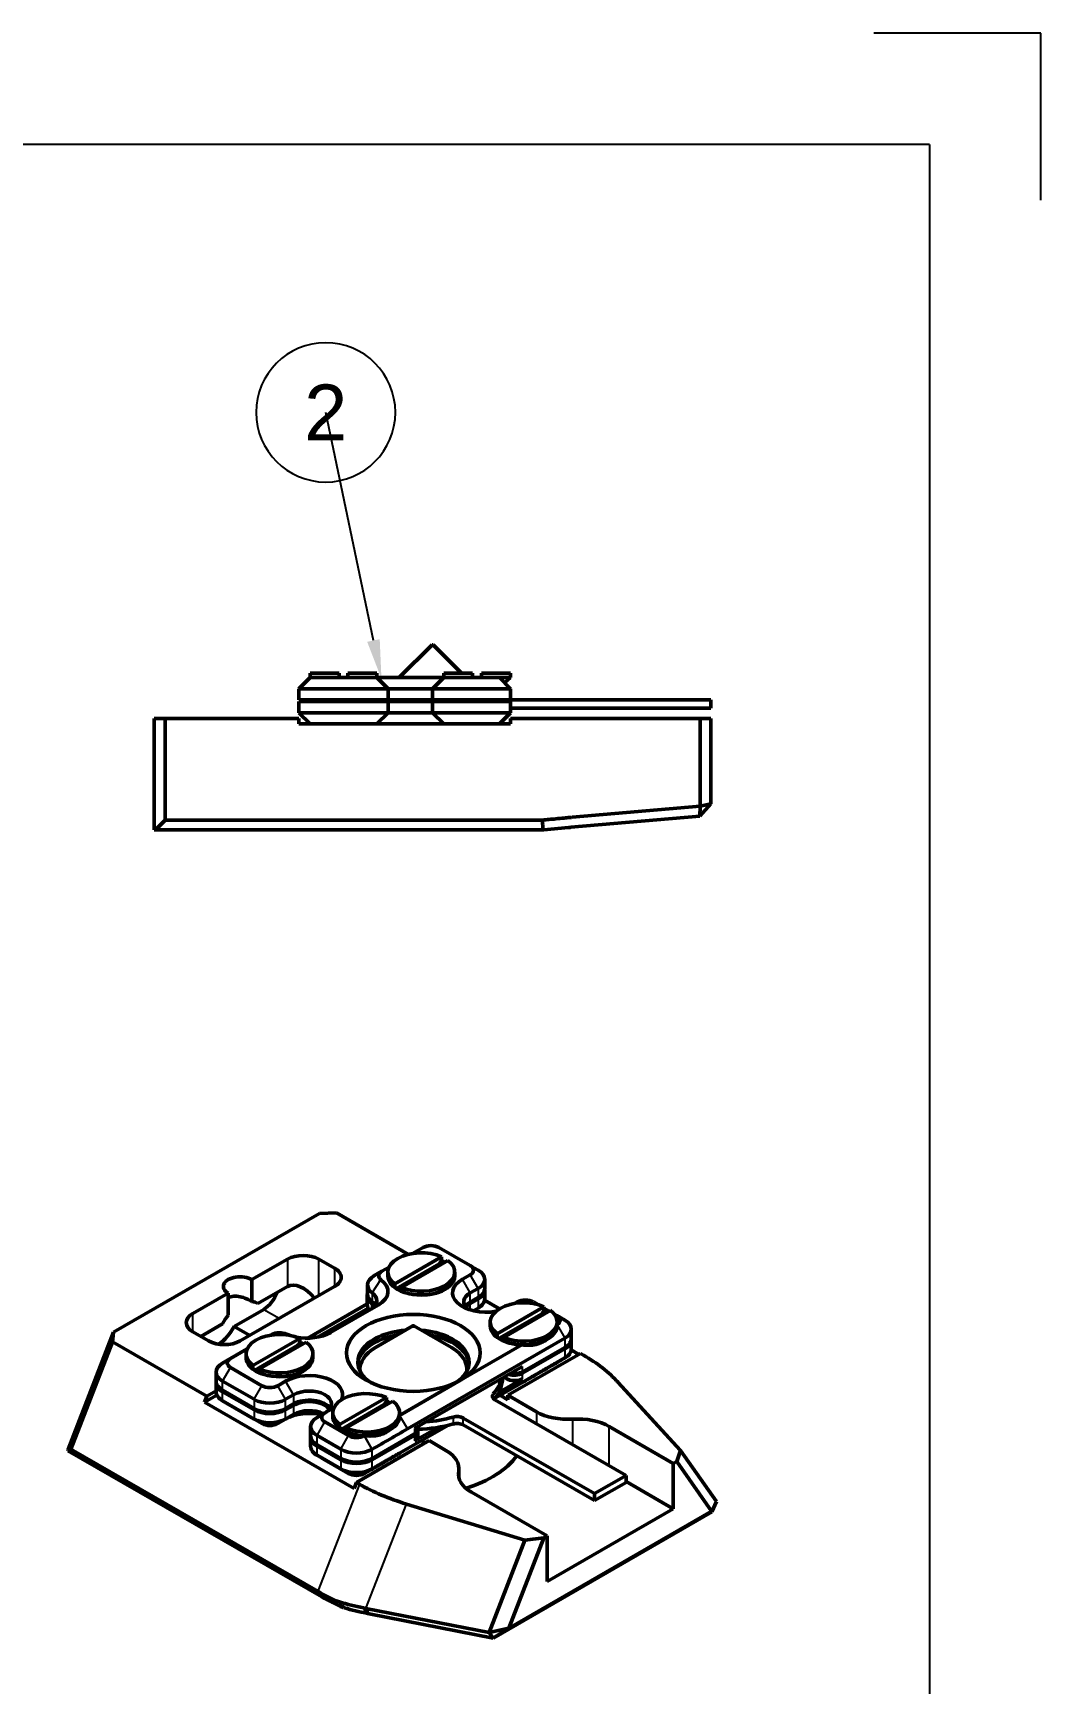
# Model space of a CAD drawing. Header units: millimetres. Extents: x 0 to 210, y 0 to 297.
# Drawn here: x 119.5 to 210, y 148.8 to 297 of the extents above; entities that cross this region are included whole.
import ezdxf
from ezdxf import colors
from ezdxf.entities.mleader import LeaderData, LeaderLine
from ezdxf.math import Vec2, Vec3

# ---------------------------------------------------------------- set-up
doc = ezdxf.new("R2010")
doc.units = ezdxf.units.MM
doc.header["$LTSCALE"] = 0.75
for name, color, linetype, lineweight in [('Balloons', 7, 'Continuous', 25), ('Border', 7, 'Continuous', 25), ('Visible', 7, 'Continuous', 50), ('Visible Narrow', 7, 'Continuous', 25)]:
    doc.layers.add(name, color=color, linetype=linetype, lineweight=lineweight)
doc.styles.get("Standard").update_dxf_attribs({"font": 'arial.ttf'})

# ---------------------------------------------------------------- blocks, each defined once
blk = doc.blocks.new('ISO_A4(P)_SHEET')
at = {"layer": 'Border'}
for p, q in [((210, 297), (195, 297)), ((210, 282), (210, 297)), ((200, 287), (20, 287)), ((200, 287), (200, 10))]:
    blk.add_line(p, q, dxfattribs=at)
blk = doc.blocks.new('*B13')
at = {"transparency": 16777216}
for start, end in [(90, 270), (270, 90)]:
    blk.add_arc((0, 0), 6.25, start, end, dxfattribs=at)
at = {"transparency": 16777216, "insert": (0, 0), "char_height": 5, "attachment_point": 5}
blk.add_mtext('2', dxfattribs=at)

msp = doc.modelspace()

# ---------------------------------------------------------------- linework, layer by layer
at = {"layer": 'Visible', "extrusion": (1, -2e-16, 2.967e-13)}
for p, q in [((155.32, 242.1), (152.37, 239.15)), ((155.32, 242.1), (155.42, 242.1)), ((155.42, 242.1), (157.97, 239.55)), ((143.37, 238.15), (144.37, 239.15)), ((144.37, 239.55), (146.97, 239.55)), ((144.37, 239.55), (144.37, 239.15)), ((144.37, 239.15), (145.37, 239.15)), ((149.37, 239.15), (145.37, 239.15)), ((146.97, 239.15), (146.97, 239.55)), ((147.77, 239.55), (147.77, 239.15)), ((147.77, 239.55), (150.37, 239.55)), ((149.37, 239.15), (150.37, 239.15)), ((150.37, 239.55), (150.37, 239.15)), ((151.37, 238.15), (150.37, 239.15)), ((156.37, 239.15), (150.37, 239.15)), ((155.37, 238.15), (156.37, 239.15)), ((156.37, 239.55), (158.97, 239.55)), ((156.37, 239.55), (156.37, 239.15)), ((156.37, 239.15), (157.37, 239.15)), ((160.37, 239.15), (157.37, 239.15)), ((158.97, 239.15), (158.97, 239.55)), ((159.77, 239.55), (159.77, 239.15)), ((159.77, 239.55), (162.37, 239.55)), ((160.37, 239.15), (161.37, 239.15)), ((161.37, 239.15), (162.37, 239.15)), ((162.37, 238.15), (161.37, 239.15)), ((161.84, 238.68), (162.37, 239.15)), ((162.37, 239.55), (162.37, 239.15)), ((145.37, 238.15), (143.37, 238.15)), ((143.37, 238.15), (143.37, 237.15)), ((145.37, 237.15), (143.37, 237.15)), ((145.37, 238.15), (149.37, 238.15)), ((149.37, 237.15), (145.37, 237.15)), ((145.77, 237.15), (145.77, 236.99)), ((148.97, 237.15), (148.97, 236.99)), ((151.37, 238.15), (149.37, 238.15)), ((151.37, 237.15), (149.37, 237.15)), ((151.37, 238.15), (155.37, 238.15)), ((151.37, 237.15), (151.37, 238.15)), ((151.37, 237.15), (155.37, 237.15)), ((157.37, 238.15), (155.37, 238.15)), ((155.37, 238.15), (155.37, 237.15)), ((157.37, 237.15), (155.37, 237.15)), ((157.37, 238.15), (160.37, 238.15)), ((160.37, 237.15), (157.37, 237.15)), ((157.77, 237.15), (157.77, 236.99)), ((162.37, 238.15), (160.37, 238.15)), ((162.37, 237.15), (160.37, 237.15)), ((160.97, 237.15), (160.97, 236.99)), ((162.37, 238.15), (162.37, 238.15)), ((162.37, 237.15), (162.37, 238.15)), ((162.95, 237.15), (162.37, 237.15)), ((163.71, 237.15), (162.95, 237.15)), ((163.71, 237.15), (180.37, 237.15)), ((180.37, 236.39), (180.37, 237.15)), ((143.37, 236.99), (145.37, 236.99)), ((143.37, 236.99), (143.37, 235.99)), ((143.37, 235.99), (144.37, 234.99)), ((143.37, 235.99), (145.37, 235.99)), ((145.37, 236.99), (149.37, 236.99)), ((149.37, 235.99), (145.37, 235.99)), ((149.37, 236.99), (151.37, 236.99)), ((149.37, 235.99), (151.37, 235.99)), ((151.37, 235.99), (150.37, 234.99)), ((155.37, 236.99), (151.37, 236.99)), ((151.37, 235.99), (151.37, 236.99)), ((155.37, 235.99), (151.37, 235.99)), ((155.37, 236.99), (157.37, 236.99)), ((155.37, 236.99), (155.37, 235.99)), ((155.37, 235.99), (156.37, 234.99)), ((155.37, 235.99), (157.37, 235.99)), ((157.37, 236.99), (160.37, 236.99)), ((160.37, 235.99), (157.37, 235.99)), ((160.37, 236.99), (162.37, 236.99)), ((160.37, 235.99), (162.37, 235.99)), ((161.37, 235), (162.37, 235.99)), ((162.37, 235.99), (162.37, 236.99)), ((162.37, 236.39), (162.95, 236.39)), ((162.37, 235.99), (162.37, 235.99)), ((162.95, 236.39), (163.71, 236.39)), ((180.37, 236.39), (163.71, 236.39)), ((131.37, 235.49), (130.37, 235.49)), ((130.37, 235.49), (130.37, 225.49)), ((131.37, 226.36), (131.37, 235.49)), ((131.37, 235.49), (143.37, 235.49)), ((143.37, 234.99), (143.37, 235.49)), ((162.37, 234.99), (143.37, 234.99)), ((162.37, 235.49), (162.73, 235.49)), ((162.37, 235.49), (162.37, 234.99)), ((162.73, 235.49), (167.91, 235.49)), ((167.91, 235.49), (179.4, 235.49)), ((180.37, 235.49), (179.4, 235.49)), ((179.4, 235.49), (179.4, 227.61)), ((180.37, 227.81), (180.37, 235.49)), ((167.8, 225.71), (179.37, 226.72)), ((179.4, 227.61), (167.91, 226.61)), ((180.37, 227.81), (179.37, 226.72)), ((179.37, 226.72), (179.4, 227.61)), ((179.4, 227.61), (180.37, 227.81)), ((130.37, 225.49), (130.5, 225.49)), ((130.5, 225.49), (131.37, 226.36)), ((130.5, 225.49), (162.73, 225.49)), ((162.73, 226.36), (131.37, 226.36)), ((162.73, 225.49), (165.28, 225.49)), ((165.28, 225.49), (165.37, 225.49)), ((165.37, 225.49), (167.57, 225.69))]:
    msp.add_line(p, q, dxfattribs=at)
at = {"layer": 'Visible', "extrusion": (0.707107, -0.407196, 0.578093)}
for p, q in [((126.73, 180.4), (145.21, 191.05)), ((145.21, 191.05), (146.74, 191.11)), ((146.74, 191.11), (153.21, 187.38)), ((139.15, 185.11), (142.34, 186.95)), ((145.16, 186.95), (146.58, 186.13)), ((151.97, 184.74), (156.18, 187.16)), ((156.74, 186.83), (152.54, 184.41)), ((153.58, 187.45), (154.52, 187.99)), ((155.93, 187.99), (158.76, 186.37)), ((156.18, 187.16), (156.18, 186.83)), ((150.82, 185.86), (150.11, 185.45)), ((150.82, 185.87), (151.46, 186.23)), ((151.36, 185.79), (151.36, 185.46)), ((152.16, 184.33), (155.98, 186.53)), ((157.36, 185.79), (157.36, 185.46)), ((158.76, 185.55), (158.05, 185.14)), ((158.76, 186.36), (159.47, 185.95)), ((133.85, 182.06), (137.03, 183.89)), ((137.03, 183.89), (137.03, 181.93)), ((146.58, 184.5), (138.09, 179.62)), ((139.15, 183.15), (139.15, 185.11)), ((142.34, 184.49), (139.67, 182.96)), ((149.53, 183.82), (149.53, 184.64)), ((151.97, 184.41), (151.97, 184.74)), ((152.54, 184.41), (152.54, 184.09)), ((158.76, 183.92), (159.47, 184.33)), ((160.05, 185.14), (160.05, 184.32)), ((160.05, 184.19), (160.05, 183.38)), ((137.55, 180.91), (140.21, 182.44)), ((139.5, 183.06), (139.67, 182.96)), ((144.18, 179.86), (149.51, 182.93)), ((145.04, 179.95), (149.58, 182.56)), ((146.22, 180.37), (150.49, 182.83)), ((149.51, 182.86), (149.51, 183.68)), ((159.47, 183.51), (158.76, 183.1)), ((158.76, 182.97), (159.47, 183.38)), ((159.47, 182.56), (159.05, 182.32)), ((159.05, 182.32), (159.47, 182.56)), ((160.04, 183.27), (161.38, 182.5)), ((161.16, 180.26), (165.37, 182.68)), ((165.93, 182.35), (161.73, 179.93)), ((162.77, 182.98), (163, 183.11)), ((164.42, 183.11), (164.83, 182.87)), ((165.37, 182.68), (165.37, 182.35)), ((165.37, 182.56), (165.83, 182.29)), ((136.51, 181.14), (134.57, 180.02)), ((138.95, 180.11), (137.55, 180.91)), ((153.61, 180.97), (150.24, 179.01)), ((153.68, 180.97), (157.06, 179.01)), ((160.55, 181.31), (160.55, 180.98)), ((161.36, 179.85), (165.18, 182.05)), ((166.26, 182.05), (166.54, 181.89)), ((166.54, 181.89), (167.25, 181.47)), ((166.55, 181.31), (166.55, 180.98)), ((126.73, 180.4), (122.65, 169.88)), ((122.89, 169.91), (126.62, 179.52)), ((126.62, 179.52), (126.73, 180.4)), ((126.62, 179.52), (135.1, 174.64)), ((135.26, 179.62), (133.85, 180.43)), ((139.24, 177.41), (143.45, 179.83)), ((144.01, 179.5), (139.81, 177.08)), ((140.85, 180.13), (140.94, 180.18)), ((143.45, 179.83), (143.45, 179.5)), ((153.11, 171.71), (167.24, 179.85)), ((161.16, 179.93), (161.16, 180.26)), ((161.73, 179.93), (161.73, 179.61)), ((164.66, 179.3), (165.37, 179.61)), ((167.83, 180.66), (167.83, 179.84)), ((167.83, 178.9), (167.83, 179.71)), ((137.22, 178.04), (136.51, 177.62)), ((137.23, 178.04), (138.73, 178.9)), ((138.63, 178.46), (138.63, 178.13)), ((139.44, 177), (143.25, 179.2)), ((144.63, 178.46), (144.63, 178.13)), ((163.38, 179.26), (157.89, 176.09)), ((168.66, 178.49), (162.13, 174.73)), ((167.24, 179.03), (163.44, 176.84)), ((163.44, 176.71), (167.24, 178.9)), ((167.25, 178.08), (166.54, 177.67)), ((167.82, 178.8), (168.51, 178.4)), ((168.66, 178.49), (168.92, 178.34)), ((135.93, 176.81), (135.93, 176)), ((140.05, 175.59), (137.23, 177.22)), ((139.24, 177.08), (139.24, 177.41)), ((139.81, 177.08), (139.81, 176.76)), ((153.76, 171.76), (163.44, 177.33)), ((135.1, 174.64), (135.93, 175.12)), ((135.93, 175.05), (135.93, 175.86)), ((136.52, 176), (139.35, 174.37)), ((139.35, 173.55), (136.52, 175.18)), ((136.52, 175.05), (139.35, 173.42)), ((142.18, 176), (141.47, 175.59)), ((157.89, 176.09), (152.41, 172.93)), ((164.09, 176.26), (161.03, 174.5)), ((161.03, 174.5), (163.38, 175.85)), ((163.44, 176.22), (161.34, 175.01)), ((161.65, 176.28), (161.65, 176.3)), ((172.02, 175.91), (177.63, 169.78)), ((134.9, 174.11), (136, 174.75)), ((134.9, 174.11), (135.1, 174.64)), ((148.34, 166.37), (134.9, 174.11)), ((137.22, 173.82), (136.51, 174.24)), ((139.35, 172.6), (136.52, 174.23)), ((137.23, 173.82), (140.05, 172.19)), ((142.18, 174.37), (142.88, 174.78)), ((142.88, 173.96), (142.18, 173.55)), ((142.18, 173.42), (142.88, 173.83)), ((145.71, 173.15), (146.42, 173.56)), ((147.02, 172.12), (151.23, 174.54)), ((147.21, 171.7), (151.03, 173.9)), ((151.79, 174.21), (147.59, 171.79)), ((151.23, 174.54), (151.23, 174.21)), ((172.74, 167.54), (160.96, 174.32)), ((161.43, 174.73), (162.13, 174.32)), ((162.13, 174.73), (164.7, 173.25)), ((162.13, 174.32), (162.13, 174.73)), ((141.47, 172.19), (142.18, 172.6)), ((142.88, 173.01), (142.18, 172.6)), ((144.42, 171.93), (144.42, 171.11)), ((145.71, 173.15), (145, 172.74)), ((147.83, 171.12), (145.71, 172.34)), ((146.41, 173.16), (146.41, 172.84)), ((147.02, 171.79), (147.02, 172.12)), ((156.74, 172.03), (149.95, 168.12)), ((152.4, 169.53), (156.75, 172.03)), ((152.41, 173.16), (152.41, 172.84)), ((154.05, 171.92), (154.05, 171.67)), ((158.13, 172.69), (169.91, 165.91)), ((169.91, 165.29), (158.13, 172.07)), ((171.24, 171.93), (176.98, 168.62)), ((144.42, 170.98), (144.42, 170.16)), ((145, 171.11), (147.13, 169.89)), ((147.59, 171.79), (147.59, 171.46)), ((155.06, 170.66), (148.54, 166.9)), ((153.76, 171.27), (149.95, 169.07)), ((149.95, 168.94), (153.76, 171.13)), ((150.52, 171.15), (151.23, 171.46)), ((155.86, 171.85), (153.76, 170.64)), ((154.05, 171.54), (154.05, 171.05)), ((154.71, 170.45), (154.36, 170.66)), ((156.57, 169.79), (155.06, 170.66)), ((122.63, 169.76), (122.89, 169.91)), ((122.65, 169.88), (122.63, 169.76)), ((122.63, 169.76), (145.42, 156.63)), ((145.07, 157.14), (122.89, 169.91)), ((147.13, 169.07), (145, 170.29)), ((145, 170.16), (147.13, 168.94)), ((147.13, 168.12), (145, 169.35)), ((145.71, 168.94), (145, 169.35)), ((145.71, 168.94), (147.83, 167.71)), ((177.63, 169.78), (177.29, 168.8)), ((180.85, 165.19), (177.63, 169.78)), ((157.74, 167.3), (157.74, 168.16)), ((169.91, 165.91), (172.74, 167.54)), ((172.74, 166.91), (172.74, 167.54)), ((177.29, 168.8), (176.98, 168.62)), ((176.98, 168.62), (176.98, 164.53)), ((177.29, 168.8), (180.43, 164.32)), ((148.54, 166.9), (148.34, 166.37)), ((148.54, 166.9), (148.8, 166.75)), ((165.67, 162.11), (158.86, 166.03)), ((172.74, 166.91), (169.91, 165.29)), ((172.74, 166.98), (176.98, 164.53)), ((153.02, 164.96), (163.65, 161.73)), ((176.98, 164.53), (165.67, 158.02)), ((169.91, 165.29), (169.91, 165.91)), ((180.43, 164.32), (180.85, 165.19)), ((180.85, 165.19), (180.45, 164.26)), ((160.8, 152.94), (180.45, 164.26)), ((180.43, 164.32), (162.23, 153.84)), ((180.45, 164.26), (180.43, 164.32)), ((163.65, 161.73), (160.44, 153.44)), ((162.23, 153.84), (165.37, 161.93)), ((165.37, 161.93), (163.65, 161.73)), ((165.67, 162.11), (165.37, 161.93)), ((165.67, 158.02), (165.67, 162.11)), ((160.44, 153.44), (149.39, 155.61)), ((149.67, 155.12), (160.8, 152.94)), ((160.44, 153.44), (162.23, 153.84)), ((160.8, 152.94), (160.44, 153.44)), ((162.23, 153.84), (160.8, 152.94))]:
    msp.add_line(p, q, dxfattribs=at)
at = {"layer": 'Visible'}
msp.add_arc((160.97, 238.75), 0.565, 45.0003, 45.6161, dxfattribs=at)
at = {"layer": 'Visible', "extrusion": (0, -2e-16, -1)}
msp.add_arc((-160.97, 235.4), 0.565, 225.0003, 225.616, dxfattribs=at)
at = {"layer": 'Visible', "extrusion": (-2e-16, -5e-16, -1)}
msp.add_arc((-153.92, 172.59), 17.81, 292.9656, 299.8091, dxfattribs=at)
at = {"layer": 'Visible', "extrusion": (-2e-16, -6e-16, -1)}
msp.add_arc((-154, 171.61), 17.26, 292.6098, 299.7932, dxfattribs=at)
at = {"layer": 'Visible', "extrusion": (-2e-16, -4e-16, -1)}
msp.add_arc((-153.89, 179.69), 24.5, 281.1202, 286.3998, dxfattribs=at)
at = {"layer": 'Visible', "extrusion": (-1e-16, -5e-16, -1)}
msp.add_arc((-154.05, 178.74), 24.01, 281.0399, 285.9717, dxfattribs=at)
at = {"layer": 'Visible', "extrusion": (-3e-16, -3e-16, -1)}
msp.add_ellipse((155.22, 187.59), major_axis=(1, 0), ratio=0.575862, start_param=3.926991, end_param=5.497787, dxfattribs=at)
at = {"layer": 'Visible'}
for centre, major_axis, ratio, start_param, end_param in [((143.75, 186.13), (-2, 0), 0.575862, 3.926991, 5.497787), ((145.16, 185.32), (-2, 0), 0.575862, 2.356194, 3.926991), ((151.53, 184.64), (-2, 0), 0.575862, -0.781546, 0.66007), ((158.05, 185.14), (2, 0), 0.575862, -0.785398, 0.781546), ((143.75, 182.04), (-1.42, 2.45), 0.576978, -1.314587, -0.000967), ((151.53, 183.82), (-2, 0), 0.575862, 0, 0.66007), ((148.37, 184.05), (3, 0), 0.575862, -0.785398, 0.66007), ((160.17, 183.92), (-3, 0), 0.575862, -0.785398, 1.871083), ((158.05, 184.32), (2, 0), 0.575862, -0.785398, 0), ((138.09, 180.42), (1.5, 2.6), 0.578093, -0.057604, 0.259866), ((148.35, 182.27), (2, 0), 0.575862, 0.417175, 0.66007), ((160.17, 182.16), (2, 0), 0.575862, 2.356194, 2.717262), ((135.26, 181.25), (-2, 0), 0.575862, -0.785398, 0.785398), ((135.97, 181.64), (1.5, 2.6), 0.578093, 4.023239, 4.766126), ((138.09, 180.42), (1.5, 2.6), 0.578093, 1.307063, 1.624533), ((153.65, 178.54), (6, 0), 0.575862, 1.570796326794378, 7.853981633973964), ((165.83, 180.66), (2, 0), 0.575862, -0.775786, 0.781546), ((136.68, 180.43), (-2, 0), 0.575862, 0.785398, 2.356194), ((144.1, 181.59), (3, 0), 0.575862, 4.052319, 4.201536), ((144.1, 181.59), (3, 0), 0.575862, 4.369684, 5.497787), ((165.83, 179.84), (-2, 0), 0.575862, 2.356194, 3.141593), ((137.93, 176.81), (-2, 0), 0.575862, -0.781546, 0.785398), ((144.3, 174.78), (3, 0), 0.575862, -0.264046, 2.356194), ((162.73, 177.24), (-1, 0), 0.575862, 1.19438, 2.356194), ((137.93, 176), (-2, 0), 0.575862, 0, 0.785398), ((153.65, 176.9), (8, 0), 0.575862, -0.461587, -0.141413), ((140.76, 175.18), (-2, 0), 0.575862, 0.785398, 2.356194), ((140.76, 174.37), (-2, 0), 0.575862, 0.785398, 2.356194), ((144.3, 173.01), (2, 0), 0.575862, 0.424331, 2.356194), ((144.3, 172.2), (2, 0), 0.575862, 0.871284, 2.356194), ((144.3, 174.78), (3, 0), 0.575862, -0.785398, -0.740754), ((161.53, 174.64), (0.8, 0), 0.575862, 2.680006, 3.926991), ((140.76, 172.6), (1, 0), 0.575862, 3.926991, 5.497787), ((146.42, 171.93), (-2, 0), 0.575862, -0.781546, 0.785398), ((153.65, 176.9), (-8, 0), 0.575862, 1.712209, 2.032383), ((157.57, 172.36), (0.8, 0), 0.575862, 0.785398, 2.032383), ((168.41, 170.3), (-4, 0), 0.575862, 3.926991, 4.822656), ((146.42, 171.11), (-2, 0), 0.575862, 0, 0.785398), ((153.05, 171.67), (1, 0), 0.575862, -0.785398, 0), ((148.54, 170.7), (-2, 0), 0.575862, 0.785398, 2.346582), ((148.54, 169.89), (-2, 0), 0.575862, 0.785398, 2.356194), ((153.65, 171.46), (10, 0), 0.575862, -1.079957, -0.382282), ((148.54, 168.12), (1, 0), 0.575862, 3.926991, 5.488175), ((161.69, 167.66), (4, 0), 0.575862, 3.031326, 3.926991)]:
    msp.add_ellipse(centre, major_axis=major_axis, ratio=ratio, start_param=start_param, end_param=end_param, dxfattribs=at)
at = {"layer": 'Visible', "extrusion": (-2e-16, -3e-16, -1)}
for centre, major_axis, start_param, end_param in [((154.36, 185.79), (-3, 0), -0.651667, 2.222463), ((154.36, 185.46), (-3, 0), -0.651667, 0), ((154.36, 185.46), (3, 0), 0, 2.222463), ((158.05, 183.38), (2, 0), 0, 0.785398), ((141.63, 178.46), (-3, 0), -0.651667, 2.222463), ((137.93, 177.63), (1, 0), 2.356194, 3.926991), ((141.63, 178.13), (3, 0), 2.489926, 3.141593), ((162.73, 176.62), (-1, 0), 3.926991, 5.87171), ((162.73, 177.11), (-1, 0), 3.926991, 5.258454), ((144.3, 173.96), (-2, 0), 0.785398, 3.864732), ((149.41, 173.16), (-3, 0), -0.651667, 2.222463), ((144.3, 173.14), (-2, 0), 0.785398, 2.778761), ((144.3, 171.38), (-3, 0), 0.785398, 1.953924), ((149.41, 172.84), (-3, 0), -0.651667, 0), ((153.65, 176.28), (-8, 0), 4.250802, 4.661771), ((148.54, 169.76), (2, 0), 0.785398, 2.356194)]:
    msp.add_ellipse(centre, major_axis=major_axis, ratio=0.575862, start_param=start_param, end_param=end_param, dxfattribs=at)
at = {"layer": 'Visible', "extrusion": (-2e-16, -4e-16, -1)}
for centre, major_axis, ratio, start_param, end_param in [((154.36, 185.79), (3, 0), 0.575862, -0.651667, 2.222463), ((154.36, 185.46), (3, 0), 0.575862, -0.91913, -0.785915), ((138.09, 184.5), (1.5, 0), 0.575862, 2.356194, 5.497787), ((154.36, 185.46), (3, 0), 0.575862, 0, 3.141593), ((151.51, 183.68), (-2, 0), 0.575862, -0.66007, 0.149081), ((151.51, 182.86), (2, 0), 0.575862, 2.698991, 3.141593), ((163.55, 181.31), (-3, 0), 0.575862, 2.489926, 5.364056), ((163.55, 180.98), (3, 0), 0.575862, -0.91913, -0.785915), ((163.55, 180.98), (3, 0), 0.575862, 0, 2.222463), ((165.83, 181.48), (-1, 0), 0.575862, 2.356194, 3.910714), ((141.63, 178.46), (-3, 0), 0.575862, 2.489926, 5.364056), ((141.65, 179.77), (1, 0), 0.575862, 3.926991, 5.372459), ((141.63, 178.13), (-3, 0), 0.575862, 2.222463, 2.355678), ((163.55, 180.78), (2.73, 0), 0.575862, 2.300455, 2.50327), ((141.63, 178.13), (-3, 0), 0.575862, 3.141593, 6.283185), ((141.63, 178.13), (3, 0), 0.575862, 0, 2.222463), ((152.59, 168.93), (21.55, 2.61), 0.564325, -0.645394, -0.383595), ((140.76, 174.24), (-2, 0), 0.575862, 3.926991, 5.497787), ((149.41, 173.16), (3, 0), 0.575862, -0.651667, 2.222463), ((149.41, 172.84), (3, 0), 0.575862, -0.91913, -0.785915), ((140.76, 173.42), (-2, 0), 0.575862, 3.926991, 5.497787), ((149.41, 172.84), (-3, 0), 0.575862, 3.141593, 5.364056), ((157.57, 171.74), (0.8, 0), 0.575862, 4.250802, 5.497787), ((148.54, 171.52), (-1, 0), 0.575862, 3.936603, 5.497787), ((146.42, 170.16), (2, 0), 0.575862, 2.356194, 3.141593), ((153.74, 168.16), (-4, 0), 0.575862, 2.356194, 3.251859), ((165.13, 176.16), (21.55, 2.61), 0.564325, 2.234399, 2.496199)]:
    msp.add_ellipse(centre, major_axis=major_axis, ratio=ratio, start_param=start_param, end_param=end_param, dxfattribs=at)
at = {"layer": 'Visible', "extrusion": (-2e-16, -5e-16, -1)}
for centre, major_axis, ratio, start_param, end_param in [((151.53, 185.46), (1, 0), 0.575862, 2.481522, 3.926991), ((140.21, 184.08), (1, 1.73), 0.578093, 1.304258, 2.358128), ((163.55, 181.31), (-3, 0), 0.575862, -0.651667, 2.222463), ((163.55, 180.98), (3, 0), 0.575862, 2.489926, 3.141593), ((153.65, 177.72), (-5, 0), 0.575862, -0.685223, 1.425047), ((140.76, 176), (-1, 0), 0.575862, 3.926991, 5.497787), ((167.53, 174.88), (-4, 0), 0.575862, 4.602122, 5.497787)]:
    msp.add_ellipse(centre, major_axis=major_axis, ratio=ratio, start_param=start_param, end_param=end_param, dxfattribs=at)
at = {"layer": 'Visible', "extrusion": (-1e-16, -6e-16, -1)}
for centre, major_axis, start_param, end_param in [((154.36, 185.26), (-2.73, 0), 2.209119, 2.267241), ((158.05, 185.96), (-1, 0), 2.356194, 3.926991), ((141.63, 177.93), (-2.73, 0), 2.209119, 2.267241), ((149.41, 172.64), (-2.73, 0), 2.209119, 2.267241)]:
    msp.add_ellipse(centre, major_axis=major_axis, ratio=0.575862, start_param=start_param, end_param=end_param, dxfattribs=at)
at = {"layer": 'Visible', "extrusion": (-2e-16, -6e-16, -1)}
for centre, major_axis, ratio, start_param, end_param in [((148.37, 183.23), (-2, 0), 0.575862, 2.481522, 3.864732), ((148.37, 182.41), (-2, 0), 0.575862, 2.481522, 2.778761), ((153.65, 177.07), (4.8, 0), 0.575862, 3.080099, 3.923138), ((163.55, 180.13), (-1.83, 0), 0.575863, 4.058687, 4.05965), ((149.41, 171.99), (1.83, 0), 0.57586, 0.917111, 0.918075)]:
    msp.add_ellipse(centre, major_axis=major_axis, ratio=ratio, start_param=start_param, end_param=end_param, dxfattribs=at)
at = {"layer": 'Visible', "extrusion": (-1e-16, -5e-16, -1)}
for centre, major_axis, start_param, end_param in [((154.36, 185.26), (2.73, 0), 2.300455, 2.50327), ((160.17, 183.11), (2, 0), 2.588233, 3.926991), ((158.05, 184.19), (2, 0), -0.056818, 0.785398), ((163.55, 180), (-1.8, 0), 3.644212, 3.738889), ((141.63, 177.93), (-2.73, 0), -0.841138, -0.638322), ((146.42, 172.74), (1, 0), 2.356194, 3.926991), ((149.41, 172.64), (2.73, 0), 2.300455, 2.50327), ((149.41, 171.86), (1.8, 0), 0.502619, 0.597296), ((153.05, 171.05), (-1, 0), 3.141593, 3.926991)]:
    msp.add_ellipse(centre, major_axis=major_axis, ratio=0.575862, start_param=start_param, end_param=end_param, dxfattribs=at)
at = {"layer": 'Visible', "extrusion": (-1e-16, -4e-16, -1)}
for centre, major_axis, start_param, end_param in [((160.17, 182.29), (-2, 0), 0.362832, 0.785398), ((163.55, 180.98), (-3, 0), -1.515126, 0), ((149.41, 172.84), (3, 0), 1.626487, 3.141593)]:
    msp.add_ellipse(centre, major_axis=major_axis, ratio=0.575862, start_param=start_param, end_param=end_param, dxfattribs=at)
at = {"layer": 'Visible', "extrusion": (-1e-16, -3e-16, -1)}
for centre, major_axis, start_param in [((163.71, 182.7), (1, 0), 3.926991), ((148.54, 168.94), (-2, 0), 3.936603)]:
    msp.add_ellipse(centre, major_axis=major_axis, ratio=0.575862, start_param=start_param, end_param=5.497787, dxfattribs=at)
at = {"layer": 'Visible', "extrusion": (-1e-16, -5e-16, -1)}
msp.add_ellipse((153.65, 180.95), major_axis=(0.05, 0), ratio=0.575862, dxfattribs=at)
at = {"layer": 'Visible', "extrusion": (-3e-16, -4e-16, -1)}
msp.add_ellipse((163.55, 180.78), major_axis=(2.73, 0), ratio=0.575862, start_param=-0.932474, end_param=-0.874352, dxfattribs=at)
at = {"layer": 'Visible', "extrusion": (-3e-16, -2e-16, -1)}
msp.add_ellipse((153.65, 177.39), major_axis=(5, 0), ratio=0.575862, start_param=3.198411, end_param=4.418072, dxfattribs=at)
at = {"layer": 'Visible', "extrusion": (-3e-16, -5e-16, -1)}
for centre, major_axis, start_param, end_param in [((153.65, 177.72), (-5, 0), 1.716546, 3.826816), ((153.65, 177.39), (-5, 0), 1.865113, 3.084774), ((165.83, 179.71), (2, 0), -0.056818, 0.785398), ((137.93, 175.86), (2, 0), 2.356194, 3.198411), ((137.93, 175.05), (-2, 0), -0.785398, 0), ((146.42, 170.98), (2, 0), 2.356194, 3.198411)]:
    msp.add_ellipse(centre, major_axis=major_axis, ratio=0.575862, start_param=start_param, end_param=end_param, dxfattribs=at)
at = {"layer": 'Visible', "extrusion": (-2e-16, -2e-16, -1)}
msp.add_ellipse((153.65, 177.07), major_axis=(-4.8, 0), ratio=0.575862, start_param=2.360047, end_param=3.203087, dxfattribs=at)
at = {"layer": 'Visible', "extrusion": (-2e-16, -7e-16, -1)}
for centre, major_axis, start_param, end_param in [((165.83, 178.9), (2, 0), 0, 0.775786), ((153.65, 176.28), (-8, 0), 3.141593, 3.573913), ((153.05, 171.54), (1, 0), -0.113821, 0.785398)]:
    msp.add_ellipse(centre, major_axis=major_axis, ratio=0.575862, start_param=start_param, end_param=end_param, dxfattribs=at)
at = {"layer": 'Visible'}
for points, knots in [([(165.24, 226.36), (165.07, 226.36), (164.9, 226.36), (164.49, 226.36), (164.25, 226.36), (164.01, 226.36), (163.8, 226.36), (163.59, 226.36), (163.16, 226.36), (162.95, 226.36), (162.73, 226.36)], [-6.4126927, -6.4126927, -6.4126927, -6.4126927, -6.3862692, -6.3862692, -6.3492032, -6.3492032, -6.3492032, -6.3161943, -6.3161943, -6.2831853, -6.2831853, -6.2831853, -6.2831853]), ([(167.68, 226.59), (167.51, 226.57), (167.35, 226.56), (166.93, 226.52), (166.69, 226.5), (166.44, 226.47), (166.24, 226.45), (166.03, 226.43), (165.63, 226.4), (165.43, 226.38), (165.24, 226.36)], [-0.4350231, -0.4350231, -0.4350231, -0.4350231, -0.408726, -0.408726, -0.3701413, -0.3701413, -0.3701413, -0.3377004, -0.3377004, -0.3077541, -0.3077541, -0.3077541, -0.3077541]), ([(165.24, 226.36), (165.25, 226.22), (165.25, 226.07), (165.27, 225.78), (165.27, 225.64), (165.28, 225.49)], [-0.05051392, -0.05051392, -0.05051392, -0.05051392, -0.02525866, -0.02525866, 0, 0, 0, 0]), ([(167.57, 225.69), (167.61, 225.69), (167.65, 225.69), (167.73, 225.7), (167.77, 225.7), (167.8, 225.71)], [1.7395114, 1.7395114, 1.7395114, 1.7395114, 1.74568665, 1.74568665, 1.7518619, 1.7518619, 1.7518619, 1.7518619]), ([(167.91, 226.61), (167.87, 226.61), (167.83, 226.6), (167.75, 226.6), (167.72, 226.59), (167.68, 226.59)], [-1.7518619, -1.7518619, -1.7518619, -1.7518619, -1.74568665, -1.74568665, -1.7395114, -1.7395114, -1.7395114, -1.7395114]), ([(139.15, 183.15), (139.02, 183.23), (138.85, 183.31), (138.48, 183.47), (138.28, 183.53), (137.91, 183.61), (137.71, 183.63), (137.34, 183.61), (137.17, 183.56), (137.03, 183.48)], [0.2306343, 0.2306343, 0.2306343, 0.2306343, 0.259503, 0.259503, 0.2883716, 0.2883716, 0.3171616, 0.3171616, 0.3459515, 0.3459515, 0.3459515, 0.3459515]), ([(167.24, 178.08), (166.72, 177.78), (166.19, 177.48), (165.14, 176.87), (164.61, 176.57), (164.09, 176.26)], [-0.2556624, -0.2556624, -0.2556624, -0.2556624, -0.1440983, -0.1440983, -0.0325342, -0.0325342, -0.0325342, -0.0325342]), ([(163.38, 175.85), (163.73, 176.06), (164.08, 176.26), (164.61, 176.56), (164.79, 176.67), (165.09, 176.84), (165.21, 176.91), (165.43, 177.04), (165.54, 177.1), (165.79, 177.24), (165.92, 177.32), (166.25, 177.51), (166.41, 177.6), (166.54, 177.67)], [0, 0, 0, 0, 0.0608278, 0.0608278, 0.0955595, 0.0955595, 0.1192938, 0.1192938, 0.1431352, 0.1431352, 0.1784209, 0.1784209, 0.237453, 0.237453, 0.237453, 0.237453]), ([(149.95, 169.89), (150.48, 170.19), (151.01, 170.5), (152.06, 171.1), (152.58, 171.4), (153.11, 171.71)], [-0.2556624, -0.2556624, -0.2556624, -0.2556624, -0.1440983, -0.1440983, -0.0325342, -0.0325342, -0.0325342, -0.0325342]), ([(146.97, 156.19), (147.04, 156.11), (147.1, 156.02), (147.23, 155.85), (147.3, 155.76), (147.36, 155.68)], [-0.05051392, -0.05051392, -0.05051392, -0.05051392, -0.02525866, -0.02525866, 0, 0, 0, 0])]:
    msp.add_open_spline(points, degree=3, knots=knots, dxfattribs=at)
at = {"layer": 'Visible', "extrusion": (-1.83153e-09, 1.15171e-09, -1)}
msp.add_rational_spline([(156.18, 186.83), (156.07, 186.67), (155.98, 186.53)], [1, 1.00113847983, 1], degree=2, dxfattribs=at)
at = {"layer": 'Visible', "extrusion": (-2.73857e-10, -6.05246e-10, -1)}
msp.add_rational_spline([(152.16, 184.33), (152.07, 184.37), (151.97, 184.41)], [1, 1.00113847983, 1], degree=2, dxfattribs=at)
at = {"layer": 'Visible', "extrusion": (1.44731e-08, -9.08613e-09, -1)}
msp.add_rational_spline([(165.37, 182.35), (165.27, 182.19), (165.18, 182.05)], [1, 1.00113847983, 1], degree=2, dxfattribs=at)
at = {"layer": 'Visible', "extrusion": (-3.57619e-09, 2.23599e-09, -1)}
msp.add_rational_spline([(143.45, 179.5), (143.35, 179.34), (143.25, 179.2)], [1, 1.00113847983, 1], degree=2, dxfattribs=at)
at = {"layer": 'Visible', "extrusion": (4.27518e-09, 9.71321e-09, -1)}
msp.add_rational_spline([(161.36, 179.85), (161.26, 179.89), (161.16, 179.93)], [1, 1.00113847983, 1], degree=2, dxfattribs=at)
at = {"layer": 'Visible', "extrusion": (8.494e-13, 8.103e-13, -1)}
msp.add_open_spline([(165.49, 179.66), (164.65, 179.08), (163.38, 179.26)], degree=2, dxfattribs=at)
at = {"layer": 'Visible', "extrusion": (4.54921e-09, -7.71223e-09, -1)}
msp.add_open_spline([(167.24, 179.85), (167.25, 179.85), (167.25, 179.85), (167.25, 179.85), (167.26, 179.85), (167.26, 179.86)], degree=3, knots=[-0.785398163, -0.785398163, -0.785398163, -0.785398163, -0.780592096, -0.780592096, -0.775786028, -0.775786028, -0.775786028, -0.775786028], dxfattribs=at)
at = {"layer": 'Visible', "extrusion": (-3.26734e-08, 5.60744e-08, -1)}
msp.add_open_spline([(167.26, 178.09), (167.26, 178.09), (167.25, 178.09), (167.25, 178.08), (167.25, 178.08), (167.24, 178.08)], degree=3, knots=[0.775786028, 0.775786028, 0.775786028, 0.775786028, 0.780592096, 0.780592096, 0.785398163, 0.785398163, 0.785398163, 0.785398163], dxfattribs=at)
at = {"layer": 'Visible', "extrusion": (-3.06052e-10, -6.78591e-10, -1)}
msp.add_rational_spline([(139.44, 177), (139.34, 177.04), (139.24, 177.08)], [1, 1.00113847983, 1], degree=2, dxfattribs=at)
at = {"layer": 'Visible', "extrusion": (-2.07658e-09, 1.30567e-09, -1)}
msp.add_rational_spline([(151.23, 174.21), (151.12, 174.05), (151.03, 173.9)], [1, 1.00113847983, 1], degree=2, dxfattribs=at)
at = {"layer": 'Visible', "extrusion": (1.89814e-10, 4.05689e-10, -1)}
msp.add_rational_spline([(147.21, 171.7), (147.12, 171.74), (147.02, 171.79)], [1, 1.00113847983, 1], degree=2, dxfattribs=at)
at = {"layer": 'Visible', "extrusion": (-3.27912e-07, -2.41854e-06, -1)}
msp.add_open_spline([(149.25, 171.11), (149.25, 171.11), (149.25, 171.11), (149.24, 171.11), (149.24, 171.11), (149.24, 171.11)], degree=3, knots=[0.0000570585, 0.0000570585, 0.0000570585, 0.0000570585, 0.0003133409, 0.0003133409, 0.000625543, 0.000625543, 0.000625543, 0.000625543], dxfattribs=at)
at = {"layer": 'Visible', "extrusion": (-3.467e-13, 3.2811e-12, -1)}
msp.add_open_spline([(151.34, 171.52), (151.29, 171.48), (151.23, 171.44), (151.06, 171.34), (150.94, 171.29), (150.64, 171.17), (150.45, 171.13), (149.93, 171.06), (149.59, 171.06), (149.25, 171.11)], degree=3, knots=[0.1066217, 0.1066217, 0.1066217, 0.1066217, 0.1192938, 0.1192938, 0.1431352, 0.1431352, 0.1784209, 0.1784209, 0.237453, 0.237453, 0.237453, 0.237453], dxfattribs=at)
at = {"layer": 'Visible'}
msp.add_open_spline([(149.25, 167.72), (151.53, 169.03), (152.4, 169.53)], degree=2, dxfattribs=at)
at = {"layer": 'Visible', "extrusion": (-4.04288e-09, 7.0811e-09, -1)}
msp.add_open_spline([(149.94, 169.88), (149.94, 169.88), (149.94, 169.89), (149.95, 169.89), (149.95, 169.89), (149.95, 169.89)], degree=3, knots=[0.775786028, 0.775786028, 0.775786028, 0.775786028, 0.780592096, 0.780592096, 0.785398163, 0.785398163, 0.785398163, 0.785398163], dxfattribs=at)
at = {"layer": 'Visible', "extrusion": (4.75911e-08, -8.29437e-08, -1)}
msp.add_open_spline([(149.24, 167.71), (149.24, 167.71), (149.24, 167.71), (149.25, 167.71), (149.25, 167.71), (149.25, 167.72)], degree=3, knots=[0, 0, 0, 0, 0.0002837611, 0.0002837611, 0.0005684846, 0.0005684846, 0.0005684846, 0.0005684846], dxfattribs=at)
at = {"layer": 'Visible', "extrusion": (-4.99352e-08, 8.75423e-08, -1)}
msp.add_open_spline([(149.95, 168.12), (149.95, 168.12), (149.95, 168.12), (149.94, 168.12), (149.94, 168.12), (149.94, 168.12)], degree=3, knots=[-0.785398163, -0.785398163, -0.785398163, -0.785398163, -0.780592096, -0.780592096, -0.775786028, -0.775786028, -0.775786028, -0.775786028], dxfattribs=at)
at = {"layer": 'Visible', "extrusion": (1.44503e-08, 4.31067e-08, -1)}
msp.add_open_spline([(147.36, 155.68), (147.39, 155.67), (147.42, 155.66), (147.44, 155.65)], degree=3, dxfattribs=at)
at = {"layer": 'Visible', "extrusion": (-1.33295e-09, -6.75097e-09, -1)}
msp.add_open_spline([(149.39, 155.61), (149.35, 155.62), (149.31, 155.63), (149.24, 155.64), (149.2, 155.65), (149.17, 155.66)], degree=3, knots=[-1.7518619, -1.7518619, -1.7518619, -1.7518619, -1.74568665, -1.74568665, -1.7395114, -1.7395114, -1.7395114, -1.7395114], dxfattribs=at)
at = {"layer": 'Visible', "extrusion": (0.19297, 0.981205, 0)}
msp.add_open_spline([(149.45, 155.17), (149.49, 155.16), (149.53, 155.15), (149.6, 155.14), (149.64, 155.13), (149.67, 155.12)], degree=3, knots=[1.7395114, 1.7395114, 1.7395114, 1.7395114, 1.74568665, 1.74568665, 1.7518619, 1.7518619, 1.7518619, 1.7518619], dxfattribs=at)
at = {"layer": 'Visible Narrow', "extrusion": (0.707107, -0.407196, 0.578093)}
for p, q in [((142.34, 186.95), (142.34, 184.49)), ((145.16, 183.69), (145.16, 186.95)), ((146.58, 186.13), (146.58, 184.5)), ((159.47, 184.33), (158.76, 185.55)), ((149.95, 183.94), (150.74, 185.11)), ((149.95, 183.94), (149.95, 183.12)), ((158.76, 183.92), (158.05, 185.14)), ((158.76, 183.1), (158.76, 183.92)), ((159.47, 184.33), (159.47, 183.51)), ((140.21, 182.44), (141.61, 181.64)), ((149.93, 182.51), (149.93, 182.97)), ((158.76, 182.4), (158.76, 182.97)), ((159.47, 182.56), (159.05, 182.32)), ((159.47, 183.38), (159.47, 182.56)), ((133.85, 180.43), (133.85, 182.06)), ((166.55, 181.07), (167.26, 179.86)), ((166.55, 181.05), (167.24, 179.85)), ((167.24, 179.85), (167.24, 179.03)), ((167.24, 178.08), (166.54, 177.67)), ((167.24, 178.9), (167.24, 178.08)), ((136.52, 176), (137.23, 177.22)), ((163.44, 176.84), (163.44, 177.33)), ((163.44, 176.22), (163.44, 176.71)), ((136.52, 175.18), (136.52, 176)), ((136.52, 174.23), (136.52, 175.05)), ((139.35, 174.37), (140.05, 175.59)), ((142.18, 174.37), (141.47, 175.59)), ((142.88, 174.78), (142.18, 176)), ((163.38, 175.85), (164.09, 176.26)), ((136.52, 174.23), (137.23, 173.82)), ((139.35, 174.37), (139.35, 173.55)), ((139.35, 173.42), (139.35, 172.6)), ((142.18, 173.55), (142.18, 174.37)), ((142.18, 172.6), (142.18, 173.42)), ((142.88, 174.78), (142.88, 173.96)), ((142.88, 173.83), (142.88, 173.01)), ((160.81, 174.44), (160.81, 174.85)), ((139.35, 172.6), (140.05, 172.19)), ((142.18, 172.6), (141.47, 172.19)), ((142.88, 173.01), (142.18, 172.6)), ((145, 171.11), (145.71, 172.34)), ((152.41, 172.92), (153.11, 171.71)), ((157.21, 172.78), (157.21, 172.16)), ((158.13, 172.07), (158.13, 172.69)), ((164.7, 173.25), (164.7, 172.17)), ((167.97, 170.28), (167.97, 172.59)), ((171.24, 168.4), (171.24, 171.93)), ((145, 170.29), (145, 171.11)), ((147.13, 169.89), (147.83, 171.12)), ((149.94, 169.88), (149.24, 171.11)), ((149.95, 169.89), (149.25, 171.11)), ((153.76, 171.76), (153.76, 171.27)), ((153.76, 171.13), (153.76, 170.64)), ((145, 169.35), (145, 170.16)), ((145, 169.35), (145.71, 168.94)), ((147.13, 169.89), (147.13, 169.07)), ((147.13, 168.94), (147.13, 168.12)), ((149.95, 169.07), (149.95, 169.89)), ((149.95, 168.12), (149.95, 168.94)), ((147.13, 168.12), (147.83, 167.71)), ((149.24, 167.71), (149.94, 168.12)), ((149.25, 167.72), (149.95, 168.12)), ((157.71, 167.4), (157.71, 167.91)), ((148.8, 166.75), (145.07, 157.14)), ((149.39, 155.61), (153.02, 164.96)), ((145.42, 156.63), (145.07, 157.14)), ((149.45, 155.17), (149.17, 155.66)), ((149.39, 155.61), (149.67, 155.12))]:
    msp.add_line(p, q, dxfattribs=at)
at = {"layer": 'Visible Narrow', "extrusion": (-1e-16, -5e-16, -1)}
msp.add_ellipse((163.55, 179.67), major_axis=(-1.6, 0), ratio=0.575862, start_param=3.332922, end_param=3.339623, dxfattribs=at)
at = {"layer": 'Visible Narrow', "extrusion": (-2e-16, -5e-16, -1)}
msp.add_ellipse((149.41, 171.53), major_axis=(-1.6, 0), ratio=0.575862, start_param=3.332922, end_param=3.339623, dxfattribs=at)

# ---------------------------------------------------------------- block references
at = {"layer": 'Border'}
msp.add_blockref('ISO_A4(P)_SHEET', (0, 0), dxfattribs=at)

# ---------------------------------------------------------------- leaders
at = {"layer": 'Balloons'}
ml = msp.add_multileader_block('Standard', dxfattribs=at)
ml.set_content('*B13', color=256)
ml.set_leader_properties()
ml.build(insert=Vec2(0, 0))
ml.multileader.update_dxf_attribs({"has_dogleg": 0, "arrow_head_size": 3.5, "block_connection_type": 1})
ctx = ml.context
ctx.base_point, ctx.char_height, ctx.arrow_head_size = Vec3(145.78, 262.95), 3.5, 3.5
ctx.attachment_type = 1
notes = []
notes.append((ctx, [(0, (1, 1, 0), (137.78, 262.95), (1, 0), 8, [(0, [(150.78, 239.05)], 0, [])])]))
ctx.block.insert = Vec3(145.78, 262.95)
for ctx, leaders in notes:
    for number, flags, end, landing, length, lines in leaders:
        leader = LeaderData()
        leader.index, (leader.has_last_leader_line, leader.has_dogleg_vector, leader.attachment_direction) = number, flags
        leader.last_leader_point, leader.dogleg_vector, leader.dogleg_length = Vec3(end), Vec3(landing), length
        for number, points, colour, breaks in lines:
            line = LeaderLine()
            line.index, line.vertices, line.color, line.breaks = number, Vec3.list(points), colors.encode_raw_color(colour), breaks
            leader.lines.append(line)
        ctx.leaders.append(leader)

doc.saveas('drawing.dxf')
